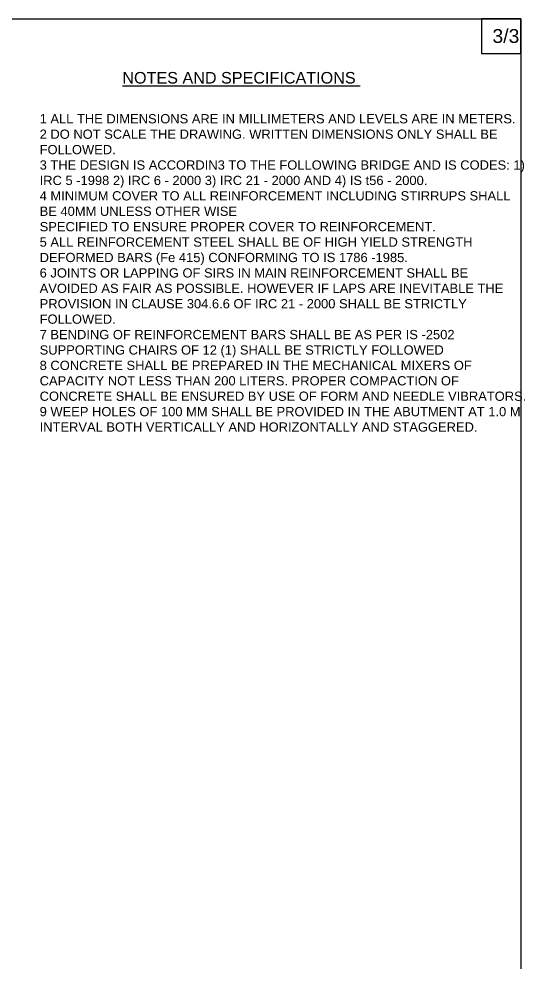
# Model space of a CAD drawing. Header units: millimetres. Extents: x -53247737 to -53220904, y 22139630 to 22157452.
# Drawn here: x -53226378 to -53220904, y 22147250 to 22157452 of the extents above; entities that cross this region are included whole.
import ezdxf

# ---------------------------------------------------------------- set-up
doc = ezdxf.new("R2010")
doc.units = ezdxf.units.MM
doc.header["$MEASUREMENT"] = 0
doc.layers.add('DIMENSION', color=7, linetype='Continuous')
doc.styles.get("Standard").update_dxf_attribs({"font": 'arial.ttf', "height": 70})

msp = doc.modelspace()

# ---------------------------------------------------------------- linework, layer by layer
at = {"layer": 'DIMENSION', "color": 0}
for points in [[(-53220948.9, 22139629.9), (-53247736.9, 22139629.9), (-53247736.9, 22157452), (-53220948.9, 22157452)], [(-53220948.9, 22157452), (-53221375.3, 22157452), (-53221375.3, 22157078.9), (-53220948.9, 22157078.9)]]:
    msp.add_lwpolyline(points, close=True, dxfattribs=at)

# ---------------------------------------------------------------- texts
for s, height, p in [('3/3', 150, (-53221257.5, 22157192)), ('%%UNOTES AND SPECIFICATIONS ', 125, (-53225259.2, 22156752.5))]:
    msp.add_text(s, height=height, dxfattribs=at).set_placement(p)
at = {"layer": 'DIMENSION', "color": 0, "insert": (-53226153.5, 22156421.6), "char_height": 100, "width": 5259.707, "attachment_point": 1}
msp.add_mtext('1 ALL THE DIMENSIONS ARE IN MILLIMETERS AND LEVELS ARE IN METERS. \\P2 DO NOT SCALE THE DRAWING. WRITTEN DIMENSIONS ONLY SHALL BE FOLLOWED. \\P3 THE DESIGN IS ACCORDIN3 TO THE FOLLOWING BRIDGE AND IS CODES: 1) IRC 5 -1998 2) IRC 6 - 2000 3) IRC 21 - 2000 AND 4) IS t56 - 2000. \\P4 MINIMUM COVER TO ALL REINFORCEMENT INCLUDING STIRRUPS SHALL BE 40MM UNLESS OTHER WISE \\PSPECIFIED TO ENSURE PROPER COVER TO REINFORCEMENT. \\P5 ALL REINFORCEMENT STEEL SHALL BE OF HIGH YIELD STRENGTH DEFORMED BARS (Fe 415) CONFORMING TO IS 1786 -1985. \\P6 JOINTS OR LAPPING OF SIRS IN MAIN REINFORCEMENT SHALL BE AVOIDED AS FAIR AS POSSIBLE. HOWEVER IF LAPS ARE INEVITABLE THE PROVISION IN CLAUSE 304.6.6 OF IRC 21 - 2000 SHALL BE STRICTLY FOLLOWED. \\P7 BENDING OF REINFORCEMENT BARS SHALL BE AS PER IS -2502 SUPPORTING CHAIRS OF 12 (1) SHALL BE STRICTLY FOLLOWED \\P8 CONCRETE SHALL BE PREPARED IN THE MECHANICAL MIXERS OF CAPACITY NOT LESS THAN 200 LITERS. PROPER COMPACTION OF CONCRETE SHALL BE ENSURED BY USE OF FORM AND NEEDLE VIBRATORS. \\P9 WEEP HOLES OF 100 MM SHALL BE PROVIDED IN THE ABUTMENT AT 1.0 M INTERVAL BOTH VERTICALLY AND HORIZONTALLY AND STAGGERED. ', dxfattribs=at)

doc.saveas('drawing.dxf')
